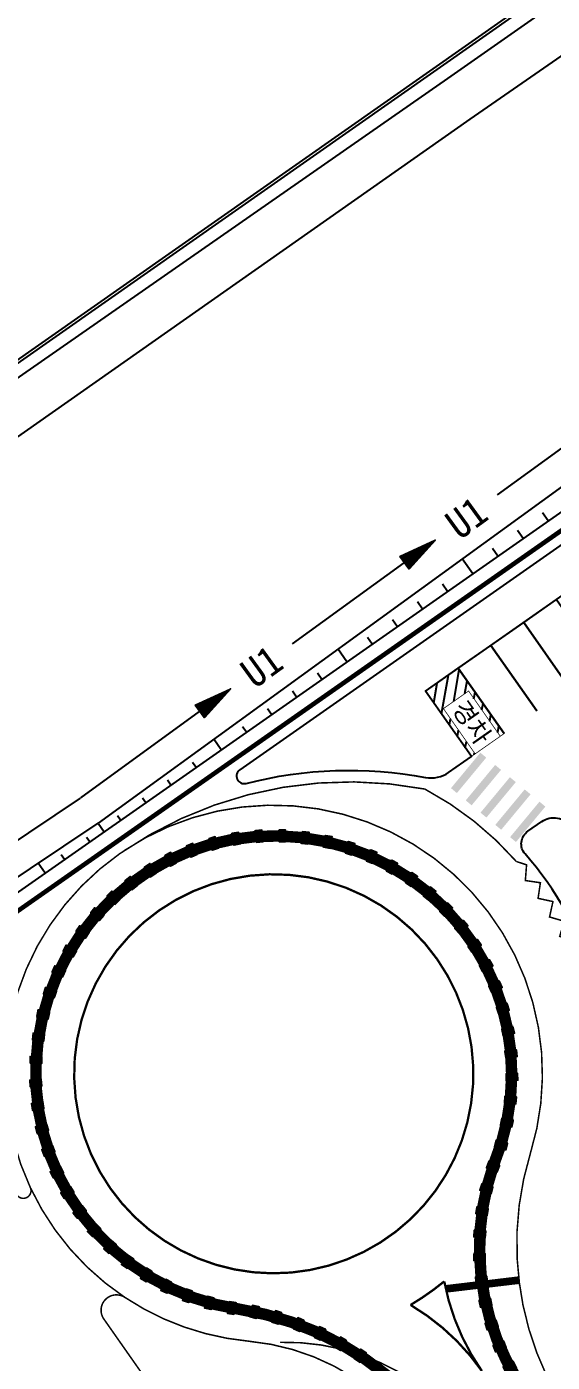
# Model space of a CAD drawing. Header units: millimetres. Extents: x 152904052 to 153933663, y 538271515 to 539240469.
# Drawn here: x 153214217 to 153248446, y 538825339 to 538912353 of the extents above; entities that cross this region are included whole.
import ezdxf
from ezdxf.enums import TextEntityAlignment as Align

# ---------------------------------------------------------------- set-up
doc = ezdxf.new("R2010")
doc.units = ezdxf.units.MM
doc.layers.add('SCHM', color=9, linetype='Continuous')
doc.styles.add('IIAC FONT', font='GulimChe.ttf')

msp = doc.modelspace()

# ---------------------------------------------------------------- hatches: boundary and pattern name
at = {"layer": 'SCHM'}
h = msp.add_hatch(dxfattribs=at)
h.set_pattern_fill('ANSI31', color=256, scale=200, angle=35)
h.set_pattern_definition([(80, (122938573.7, 494588097.85), (-625.352923, 110.266593), [])])
h.paths.add_polyline_path([(153242323.5, 538870557.2), (153240193.7, 538869065.9), (153243176.3, 538864806.3), (153243422.1, 538864978.3), (153241357.2, 538867927.3), (153242995.5, 538869074.4), (153245060.4, 538866125.5), (153245306.1, 538866297.6)])
h = msp.add_hatch(color=256, dxfattribs=at)
h.dxf.hatch_style = 1
h.paths.add_polyline_path([(153227713.7, 538859422.9), (153228008.8, 538859863.5), (153227592.6, 538859781.2), (153227297.5, 538859340.6), (153227738.2, 538859045.5), (153228154.4, 538859127.8)])
h = msp.add_hatch(color=256, dxfattribs=at)
h.dxf.hatch_style = 1
h.paths.add_polyline_path([(153229203, 538859601.8), (153229539.3, 538860011.8), (153229117.1, 538859970.1), (153228780.8, 538859560), (153229190.8, 538859223.7), (153229613.1, 538859265.4)])
h = msp.add_hatch(color=256, dxfattribs=at)
h.dxf.hatch_style = 1
h.paths.add_polyline_path([(153230702.6, 538859635.9), (153231076.9, 538860011.5), (153230652.7, 538860010.8), (153230278.3, 538859635.1), (153230654, 538859260.8), (153231078.2, 538859261.5)])
h = msp.add_hatch(color=256, dxfattribs=at)
h.dxf.hatch_style = 1
h.paths.add_polyline_path([(153232198.5, 538859524.9), (153232607.3, 538859862.6), (153232185, 538859902.9), (153231776.1, 538859565.2), (153232113.8, 538859156.3), (153232536.2, 538859116)])
h = msp.add_hatch(color=256, dxfattribs=at)
h.dxf.hatch_style = 1
h.paths.add_polyline_path([(153224821.6, 538858639), (153225026.5, 538859128.2), (153224633.9, 538858967.4), (153224429, 538858478.2), (153224918.2, 538858273.3), (153225310.8, 538858434.2)])
h = msp.add_hatch(color=256, dxfattribs=at)
h.dxf.hatch_style = 1
h.paths.add_polyline_path([(153226248.7, 538859101), (153226499.8, 538859568.1), (153226093.5, 538859445.9), (153225842.4, 538858978.8), (153226309.5, 538858727.7), (153226715.8, 538858849.8)])
h = msp.add_hatch(color=256, dxfattribs=at)
h.dxf.hatch_style = 1
h.paths.add_polyline_path([(153233676.6, 538859270), (153234116.2, 538859566.6), (153233699.7, 538859647.5), (153233260.1, 538859350.9), (153233556.7, 538858911.2), (153233973.2, 538858830.4)])
h = msp.add_hatch(color=256, dxfattribs=at)
h.dxf.hatch_style = 1
h.paths.add_polyline_path([(153235123.2, 538858873.4), (153235589.4, 538859126.2), (153235182.7, 538859246.9), (153234716.5, 538858994.1), (153234969.2, 538858527.9), (153235376, 538858407.2)])
h = msp.add_hatch(color=256, dxfattribs=at)
h.dxf.hatch_style = 1
h.paths.add_polyline_path([(153223445.9, 538858041.3), (153223602.5, 538858548), (153223227.3, 538858350), (153223070.7, 538857843.3), (153223577.3, 538857686.7), (153223952.5, 538857884.7)])
h = msp.add_hatch(color=256, dxfattribs=at)
h.dxf.hatch_style = 1
h.paths.add_polyline_path([(153236524.7, 538858338.9), (153237013.2, 538858545.4), (153236620, 538858704.9), (153236131.6, 538858498.4), (153236338.1, 538858009.9), (153236731.2, 538857850.4)])
h = msp.add_hatch(color=256, dxfattribs=at)
h.dxf.hatch_style = 1
h.paths.add_polyline_path([(153222134.3, 538857313.5), (153222241.2, 538857833), (153221886.9, 538857599.6), (153221780, 538857080.2), (153222299.4, 538856973.2), (153222653.7, 538857206.6)])
h = msp.add_hatch(color=256, dxfattribs=at)
h.dxf.hatch_style = 1
h.paths.add_polyline_path([(153237868, 538857671.5), (153238374.2, 538857829.8), (153237998.3, 538858026.6), (153237492.1, 538857868.2), (153237650.5, 538857362.1), (153238026.4, 538857165.3)])
h = msp.add_hatch(color=256, dxfattribs=at)
h.dxf.hatch_style = 1
h.paths.add_polyline_path([(153239140.6, 538856877.4), (153239659.6, 538856986.1), (153239304.5, 538857218.2), (153238785.4, 538857109.5), (153238894.1, 538856590.4), (153239249.3, 538856358.3)])
h = msp.add_hatch(color=256, dxfattribs=at)
h.dxf.hatch_style = 1
h.paths.add_polyline_path([(153220899.2, 538856462.4), (153220955.4, 538856989.7), (153220625.3, 538856723.2), (153220569.1, 538856195.9), (153221096.4, 538856139.6), (153221426.5, 538856406.1)])
h = msp.add_hatch(color=256, dxfattribs=at)
h.dxf.hatch_style = 1
h.paths.add_polyline_path([(153219752.1, 538855495.9), (153219757.1, 538856026.2), (153219454.3, 538855729), (153219449.3, 538855198.7), (153219979.6, 538855193.7), (153220282.4, 538855490.8)])
h = msp.add_hatch(color=256, dxfattribs=at)
h.dxf.hatch_style = 1
h.paths.add_polyline_path([(153240330.4, 538855964), (153240857.5, 538856022.1), (153240526.5, 538856287.4), (153239999.4, 538856229.4), (153240057.4, 538855702.2), (153240388.5, 538855436.9)])
h = msp.add_hatch(color=256, dxfattribs=at)
h.dxf.hatch_style = 1
h.paths.add_polyline_path([(153218703.8, 538854423.1), (153218657.6, 538854951.4), (153218384.8, 538854626.4), (153218431.1, 538854098), (153218959.4, 538854144.3), (153219232.1, 538854469.3)])
h = msp.add_hatch(color=256, dxfattribs=at)
h.dxf.hatch_style = 1
h.paths.add_polyline_path([(153241426.4, 538854940), (153241956.7, 538854946.9), (153241652.9, 538855243), (153241122.6, 538855236.1), (153241129.4, 538854705.8), (153241433.3, 538854409.7)])
h = msp.add_hatch(color=256, dxfattribs=at)
h.dxf.hatch_style = 1
h.paths.add_polyline_path([(153217764, 538853254), (153217667, 538853775.3), (153217426.9, 538853425.5), (153217524, 538852904.1), (153218045.4, 538853001.2), (153218285.4, 538853351)])
h = msp.add_hatch(color=256, dxfattribs=at)
h.dxf.hatch_style = 1
h.paths.add_polyline_path([(153242418.4, 538853814.9), (153242946.9, 538853770.4), (153242673, 538854094.5), (153242144.6, 538854138.9), (153242100.2, 538853610.5), (153242374, 538853286.4)])
h = msp.add_hatch(color=256, dxfattribs=at)
h.dxf.hatch_style = 1
h.paths.add_polyline_path([(153243297, 538852599.1), (153243818.7, 538852503.9), (153243577.5, 538852852.9), (153243055.8, 538852948.2), (153242960.5, 538852426.4), (153243201.7, 538852077.4)])
h = msp.add_hatch(color=256, dxfattribs=at)
h.dxf.hatch_style = 1
h.paths.add_polyline_path([(153216941.6, 538851999.5), (153216794.6, 538852509.1), (153216589.5, 538852137.7), (153216736.5, 538851628.2), (153217246.1, 538851775.1), (153217451.2, 538852146.5)])
h = msp.add_hatch(color=256, dxfattribs=at)
h.dxf.hatch_style = 1
h.paths.add_polyline_path([(153216244.3, 538850671.5), (153216048.7, 538851164.5), (153215880.5, 538850775), (153216076, 538850282.1), (153216569, 538850477.6), (153216737.2, 538850867.1)])
h = msp.add_hatch(color=256, dxfattribs=at)
h.dxf.hatch_style = 1
h.paths.add_polyline_path([(153244054, 538851304.2), (153244564.1, 538851159), (153244357.7, 538851529.7), (153243847.7, 538851674.9), (153243702.4, 538851164.8), (153243908.8, 538850794.2)])
h = msp.add_hatch(color=256, dxfattribs=at)
h.dxf.hatch_style = 1
h.paths.add_polyline_path([(153244682.4, 538849942.2), (153245176, 538849748.4), (153245006.4, 538850137.3), (153244512.8, 538850331.1), (153244319, 538849837.5), (153244488.6, 538849448.6)])
h = msp.add_hatch(color=256, dxfattribs=at)
h.dxf.hatch_style = 1
h.paths.add_polyline_path([(153215678.5, 538849282.3), (153215436.2, 538849754.1), (153215306.4, 538849350.2), (153215548.6, 538848878.4), (153216020.4, 538849120.7), (153216150.2, 538849524.6)])
h = msp.add_hatch(color=256, dxfattribs=at)
h.dxf.hatch_style = 1
h.paths.add_polyline_path([(153245176.2, 538848525.8), (153245648.8, 538848285.2), (153245517.6, 538848688.7), (153245045, 538848929.3), (153244804.4, 538848456.7), (153244935.6, 538848053.2)])
h = msp.add_hatch(color=256, dxfattribs=at)
h.dxf.hatch_style = 1
h.paths.add_polyline_path([(153215249.6, 538847845), (153214962.9, 538848291.2), (153214872.7, 538847876.6), (153215159.4, 538847430.4), (153215605.5, 538847717.1), (153215695.7, 538848131.7)])
h = msp.add_hatch(color=256, dxfattribs=at)
h.dxf.hatch_style = 1
h.paths.add_polyline_path([(153214961.6, 538846372.9), (153214633.1, 538846789.3), (153214583.4, 538846368), (153214911.8, 538845951.6), (153215328.2, 538846280.1), (153215377.9, 538846701.4)])
h = msp.add_hatch(color=256, dxfattribs=at)
h.dxf.hatch_style = 1
h.paths.add_polyline_path([(153245530.9, 538847068.4), (153245978, 538846783.2), (153245886.4, 538847197.5), (153245439.3, 538847482.6), (153245154.1, 538847035.5), (153245245.7, 538846621.3)])
h = msp.add_hatch(color=256, dxfattribs=at)
h.dxf.hatch_style = 1
h.paths.add_polyline_path([(153245743.1, 538845583.5), (153246160.6, 538845256.5), (153246109.4, 538845677.6), (153245691.9, 538846004.7), (153245364.9, 538845587.2), (153245416, 538845166)])
h = msp.add_hatch(color=256, dxfattribs=at)
h.dxf.hatch_style = 1
h.paths.add_polyline_path([(153214817.1, 538844879.9), (153214450, 538845262.6), (153214441.2, 538844838.4), (153214808.4, 538844455.8), (153215191, 538844822.9), (153215199.8, 538845247.1)])
h = msp.add_hatch(color=256, dxfattribs=at)
h.dxf.hatch_style = 1
h.paths.add_polyline_path([(153245810.8, 538844085.1), (153246194.7, 538843719.2), (153246184.5, 538844143.4), (153245800.5, 538844509.2), (153245434.7, 538844125.3), (153245444.9, 538843701.1)])
h = msp.add_hatch(color=256, dxfattribs=at)
h.dxf.hatch_style = 1
h.paths.add_polyline_path([(153214817.6, 538843380), (153214415.2, 538843725.4), (153214447.5, 538843302.3), (153214849.9, 538842956.9), (153215195.3, 538843359.3), (153215163.1, 538843782.4)])
h = msp.add_hatch(color=256, dxfattribs=at)
h.dxf.hatch_style = 1
h.paths.add_polyline_path([(153245733.4, 538842587.1), (153246080.2, 538842185.8), (153246111, 538842609), (153245764.2, 538843010.2), (153245362.9, 538842663.4), (153245332.2, 538842240.3)])
h = msp.add_hatch(color=256, dxfattribs=at)
h.dxf.hatch_style = 1
h.paths.add_polyline_path([(153214963.1, 538841887), (153214529.2, 538842192), (153214602.1, 538841774), (153215036.1, 538841469.1), (153215341, 538841903), (153215268, 538842321)])
h = msp.add_hatch(color=256, dxfattribs=at)
h.dxf.hatch_style = 1
h.paths.add_polyline_path([(153215252.1, 538840415.2), (153214790.7, 538840676.7), (153214903.8, 538840267.8), (153215365.1, 538840006.2), (153215626.7, 538840467.6), (153215513.6, 538840876.5)])
h = msp.add_hatch(color=256, dxfattribs=at)
h.dxf.hatch_style = 1
h.paths.add_polyline_path([(153245511.6, 538841103.6), (153245818, 538840670.7), (153245889.5, 538841088.9), (153245583.1, 538841521.8), (153245150.3, 538841215.4), (153245078.8, 538840797.2)])
h = msp.add_hatch(color=256, dxfattribs=at)
h.dxf.hatch_style = 1
h.paths.add_polyline_path([(153245147.5, 538839648.5), (153245410.7, 538839188), (153245522.3, 538839597.3), (153245259.1, 538840057.8), (153244798.7, 538839794.6), (153244687.1, 538839385.3)])
h = msp.add_hatch(color=256, dxfattribs=at)
h.dxf.hatch_style = 1
h.paths.add_polyline_path([(153215682, 538838978.1), (153215197.5, 538839193.9), (153215349.5, 538838797.8), (153215834, 538838582), (153216049.7, 538839066.5), (153215897.7, 538839462.6)])
h = msp.add_hatch(color=256, dxfattribs=at)
h.dxf.hatch_style = 1
h.paths.add_polyline_path([(153216248.7, 538837589.3), (153215745.6, 538837757.2), (153215935.2, 538837377.7), (153216438.2, 538837209.7), (153216606.2, 538837712.8), (153216416.6, 538838092.3)])
h = msp.add_hatch(color=256, dxfattribs=at)
h.dxf.hatch_style = 1
h.paths.add_polyline_path([(153244644.6, 538838235.3), (153244862, 538837751.6), (153245012.6, 538838148.2), (153244795.2, 538838631.9), (153244311.5, 538838414.5), (153244160.9, 538838017.9)])
h = msp.add_hatch(color=256, dxfattribs=at)
h.dxf.hatch_style = 1
h.paths.add_polyline_path([(153244197.9, 538836804.4), (153244458, 538836342.2), (153244572.3, 538836750.8), (153244312.3, 538837213), (153243850.1, 538836952.9), (153243735.7, 538836544.4)])
h = msp.add_hatch(color=256, dxfattribs=at)
h.dxf.hatch_style = 1
h.paths.add_polyline_path([(153216946.9, 538836261.8), (153216430, 538836380.3), (153216655.4, 538836020.8), (153217172.3, 538835902.3), (153217290.8, 538836419.2), (153217065.5, 538836778.7)])
h = msp.add_hatch(color=256, dxfattribs=at)
h.dxf.hatch_style = 1
h.paths.add_polyline_path([(153217770.2, 538835007.9), (153217244.2, 538835075.9), (153217503.3, 538834739.9), (153218029.2, 538834671.9), (153218097.2, 538835197.8), (153217838.2, 538835533.8)])
h = msp.add_hatch(color=256, dxfattribs=at)
h.dxf.hatch_style = 1
h.paths.add_polyline_path([(153243898.4, 538835334.6), (153244199.8, 538834898.2), (153244276.2, 538835315.6), (153243974.8, 538835752), (153243538.4, 538835450.6), (153243462, 538835033.3)])
h = msp.add_hatch(color=256, dxfattribs=at)
h.dxf.hatch_style = 1
h.paths.add_polyline_path([(153218710.7, 538833839.4), (153218180.7, 538833856.4), (153218470.9, 538833546.9), (153219001, 538833530), (153219017.9, 538834060.1), (153218727.6, 538834369.5)])
h = msp.add_hatch(color=256, dxfattribs=at)
h.dxf.hatch_style = 1
h.paths.add_polyline_path([(153243735, 538833843.6), (153244075.1, 538833436.7), (153244112.9, 538833859.2), (153243772.8, 538834266.2), (153243365.9, 538833926.1), (153243328.1, 538833503.5)])
h = msp.add_hatch(color=256, dxfattribs=at)
h.dxf.hatch_style = 1
h.paths.add_polyline_path([(153219759.8, 538832767.3), (153219230.6, 538832733), (153219549.4, 538832453), (153220078.6, 538832487.4), (153220044.2, 538833016.6), (153219725.4, 538833296.6)])
h = msp.add_hatch(color=256, dxfattribs=at)
h.dxf.hatch_style = 1
h.paths.add_polyline_path([(153220907.5, 538831801.6), (153220384.1, 538831716.3), (153220728.5, 538831468.4), (153221251.9, 538831553.8), (153221166.5, 538832077.2), (153220822.2, 538832325)])
h = msp.add_hatch(color=256, dxfattribs=at)
h.dxf.hatch_style = 1
h.paths.add_polyline_path([(153243709.1, 538832343.8), (153244085.1, 538831969.8), (153244083.9, 538832394.1), (153243707.9, 538832768.1), (153243333.9, 538832392.1), (153243335.1, 538831967.8)])
h = msp.add_hatch(color=256, dxfattribs=at)
h.dxf.hatch_style = 1
h.paths.add_polyline_path([(153222143.2, 538830951.3), (153221630.5, 538830815.8), (153221997.2, 538830602.4), (153222509.9, 538830737.9), (153222374.4, 538831250.7), (153222007.7, 538831464)])
h = msp.add_hatch(color=256, dxfattribs=at)
h.dxf.hatch_style = 1
h.paths.add_polyline_path([(153243820.8, 538830848), (153244229.5, 538830510.1), (153244189.5, 538830932.5), (153243780.8, 538831270.4), (153243442.8, 538830861.7), (153243482.9, 538830439.3)])
h = msp.add_hatch(color=256, dxfattribs=at)
h.dxf.hatch_style = 1
h.paths.add_polyline_path([(153223455.3, 538830224.4), (153222958, 538830039.9), (153223343.6, 538829863), (153223840.9, 538830047.4), (153223656.4, 538830544.6), (153223270.8, 538830721.6)])
h = msp.add_hatch(color=256, dxfattribs=at)
h.dxf.hatch_style = 1
h.paths.add_polyline_path([(153224831.4, 538829627.6), (153224354.3, 538829396), (153224755.2, 538829257.1), (153225232.3, 538829488.8), (153225000.7, 538829965.8), (153224599.8, 538830104.7)])
h = msp.add_hatch(color=256, dxfattribs=at)
h.dxf.hatch_style = 1
h.paths.add_polyline_path([(153226258.8, 538829166.6), (153225806.3, 538828890), (153226218.8, 538828790.5), (153226671.2, 538829067.1), (153226394.6, 538829519.6), (153225982.2, 538829619.1)])
h = msp.add_hatch(color=256, dxfattribs=at)
h.dxf.hatch_style = 1
h.paths.add_polyline_path([(153244069.3, 538829368.8), (153244507.3, 538829069.7), (153244428.7, 538829486.7), (153243990.7, 538829785.7), (153243691.7, 538829347.7), (153243770.3, 538828930.8)])
h = msp.add_hatch(color=256, dxfattribs=at)
h.dxf.hatch_style = 1
h.paths.add_polyline_path([(153227725, 538828852.2), (153227295.3, 538828541.4), (153227714.2, 538828474.1), (153228143.9, 538828784.9), (153227833.1, 538829214.6), (153227414.2, 538829281.9)])
h = msp.add_hatch(color=256, dxfattribs=at)
h.dxf.hatch_style = 1
h.paths.add_polyline_path([(153229201.9, 538828590.2), (153228750.1, 538828312.5), (153229162.8, 538828214), (153229614.6, 538828491.7), (153229336.9, 538828943.5), (153228924.2, 538829042)])
h = msp.add_hatch(color=256, dxfattribs=at)
h.dxf.hatch_style = 1
h.paths.add_polyline_path([(153230655.1, 538828218.2), (153230183.7, 538827975.1), (153230587.8, 538827846), (153231059.2, 538828089.1), (153230816.1, 538828560.4), (153230412, 538828689.5)])
h = msp.add_hatch(color=256, dxfattribs=at)
h.dxf.hatch_style = 1
h.paths.add_polyline_path([(153232076.2, 538827738.4), (153231588, 538827531.3), (153231981.3, 538827372.3), (153232469.6, 538827579.3), (153232262.5, 538828067.6), (153231869.2, 538828226.6)])
h = msp.add_hatch(color=256, dxfattribs=at)
h.dxf.hatch_style = 1
h.paths.add_polyline_path([(153233457.5, 538827153.4), (153232955.1, 538826983.6), (153233335.4, 538826795.5), (153233837.8, 538826965.4), (153233667.9, 538827467.7), (153233287.6, 538827655.8)])
h = msp.add_hatch(color=256, dxfattribs=at)
h.dxf.hatch_style = 1
h.paths.add_polyline_path([(153244452.4, 538827918.5), (153244916, 538827661), (153244799.5, 538828068.9), (153244335.9, 538828326.5), (153244078.3, 538827862.9), (153244194.9, 538827455)])
h = msp.add_hatch(color=256, dxfattribs=at)
h.dxf.hatch_style = 1
h.paths.add_polyline_path([(153234791, 538826466.7), (153234277.3, 538826334.9), (153234642.4, 538826118.8), (153235156.1, 538826250.6), (153235024.4, 538826764.3), (153234659.2, 538826980.4)])
h = msp.add_hatch(color=256, dxfattribs=at)
h.dxf.hatch_style = 1
h.paths.add_polyline_path([(153244967, 538826509.6), (153245452.3, 538826295.6), (153245298.8, 538826691.2), (153244813.5, 538826905.1), (153244599.6, 538826419.9), (153244753, 538826024.3)])
h = msp.add_hatch(color=256, dxfattribs=at)
h.dxf.hatch_style = 1
h.paths.add_polyline_path([(153236069.3, 538825681.9), (153235547.2, 538825589), (153235895.1, 538825346.2), (153236417.2, 538825439.1), (153236324.3, 538825961.2), (153235976.4, 538826204)])
h = msp.add_hatch(color=256, dxfattribs=at)
h.dxf.hatch_style = 1
h.paths.add_polyline_path([(153245608.7, 538825153.8), (153246111.5, 538824985.2), (153245922.4, 538825365), (153245419.6, 538825533.6), (153245251, 538825030.7), (153245440.1, 538824650.9)])

# ---------------------------------------------------------------- linework, layer by layer
for p, q in [((153297721.5, 538917728.3), (153218867.9, 538860469.1)), ((153248179.7, 538880151.2), (153247807.7, 538880682.4)), ((153246541.4, 538879004), (153246179.3, 538879521.2)), ((153244903.1, 538877856.9), (153244550.9, 538878359.9)), ((153243264.8, 538876709.7), (153242580, 538877687.6)), ((153241626.5, 538875562.6), (153241294, 538876037.4)), ((153239988.2, 538874415.4), (153239665.5, 538874876.2)), ((153238349.9, 538873268.3), (153238037.1, 538873715)), ((153236711.6, 538872121.1), (153236408.7, 538872553.7)), ((153235073.3, 538870974), (153234487.2, 538871811)), ((153233435, 538869826.8), (153233151.8, 538870231.2)), ((153231796.7, 538868679.6), (153231523.3, 538869070)), ((153230158.4, 538867532.5), (153229894.9, 538867908.8)), ((153226881.8, 538865238.2), (153226394.3, 538865934.4)), ((153228520.1, 538866385.3), (153228266.4, 538866747.5)), ((153225243.4, 538864091), (153225009.6, 538864425.1)), ((153223605.1, 538862943.9), (153223381.1, 538863263.8)), ((153221966.8, 538861796.7), (153221752.7, 538862102.6)), ((153220328.5, 538860649.6), (153220124.2, 538860941.3)), ((153074510.5, 538763796.1), (153218867.9, 538860469.1)), ((153218867.9, 538860469.1), (153219263.6, 538859903.9)), ((153218321.1, 538859244), (153218119, 538859532.5)), ((153216682.8, 538858096.8), (153216468.8, 538858402.4)), ((153215413.6, 538857208.1), (153214961.8, 538857853.3))]:
    msp.add_line(p, q, dxfattribs=at)
for points, const_width in [([(153283005.5, 538466034.4), (153077550.5, 538759454.5), (153361796.3, 538958485.6), (153516377.8, 538737720.2), (153499645.1, 538637137.3)], 300), ([(153241510.1, 538830120.1), (153246275.5, 538830690.1)], 500)]:
    msp.add_lwpolyline(points, dxfattribs=dict(at, const_width=const_width))
at = {"layer": 'SCHM', "ltscale": 0.0008}
for points in [[(153366376.8, 538951072.2), (153361816.9, 538957584.4), (153228090.6, 538863948.3, 0.834855), (153228502, 538863054.5, -0.1097295), (153240180.9, 538863442.7, 0.2017261), (153241696.6, 538863770.2), (153243176.3, 538864806.3), (153240193.7, 538869065.9), (153321798, 538926205.8)], [(153366166.1, 538934810.4), (153252959.3, 538855542.1), (153255095.8, 538852490.8, -0.4311951), (153254820.8, 538850617), (153253420.1, 538849636.2, -0.5104862), (153251124, 538850430.8, 0.1066809), (153246674.4, 538858456.7, -0.4461836), (153246853.5, 538859934.3), (153247760.5, 538860569.4, -0.4142136), (153249675.5, 538860231.8), (153251812.1, 538857180.4), (153365018.9, 538936448.7)]]:
    msp.add_lwpolyline(points, format="xyb", dxfattribs=at)
at = {"layer": 'SCHM'}
for points in [[(153259573.4, 538952768.9), (153266580.5, 538942336), (153273308.2, 538932521.4), (153028336.3, 538760792.3), (152994841.2, 538737813.8)], [(153259737.3, 538952883.6), (153266746, 538942448.3), (153273585, 538932471.3), (153028450.3, 538760627.9), (152994954.3, 538737648.9)], [(153072735.9, 538757304.1), (153301834.2, 538917720.4)], [(153244876.5, 538881845.7), (153252149.5, 538887123.6)], [(153231535.9, 538872154.7), (153238808.9, 538877432.5)], [(153249565.7, 538869280.2), (153246583.1, 538873539.8), (153248712.9, 538875031.1), (153251695.5, 538870771.5)], [(153247435.9, 538867788.9), (153244453.3, 538872048.5), (153246583.1, 538873539.8), (153249565.7, 538869280.2)], [(153245306.1, 538866297.6), (153242323.5, 538870557.2), (153244453.3, 538872048.5), (153247435.9, 538867788.9)], [(153243176.3, 538864806.3), (153240193.7, 538869065.9), (153242323.5, 538870557.2), (153245306.1, 538866297.6)], [(153217735.4, 538862121.1), (153225468.3, 538867741.5)], [(153217697.8, 538862102.3), (153207639.8, 538855364.8)]]:
    msp.add_lwpolyline(points, dxfattribs=at)
for points in [[(153238518.8, 538877846.8), (153240809.8, 538878895.3), (153240823.6, 538878905), (153239126.6, 538877037.6), (153239112.8, 538877027.9), (153238518.8, 538877846.8)], [(153238598.9, 538877820.6), (153240626.1, 538878746.1), (153239105.9, 538877126), (153238598.9, 538877820.6)], [(153238679, 538877794.3), (153240419, 538878601.1), (153239104.5, 538877186.7), (153238679, 538877794.3)], [(153238749.5, 538877781.9), (153240211.9, 538878456.1), (153239121, 538877280.7), (153238749.5, 538877781.9)], [(153238815.8, 538877746), (153240004.7, 538878311), (153239119.6, 538877341.4), (153238815.8, 538877746)], [(153238900, 538877743.3), (153239807.3, 538878152.2), (153239122.4, 538877425.7), (153238900, 538877743.3)], [(153238966.3, 538877707.4), (153239600.1, 538878007.1), (153239134.8, 538877496.1), (153238966.3, 538877707.4)], [(153239050.5, 538877704.6), (153239393, 538877862.1), (153239137.6, 538877580.3), (153239050.5, 538877704.6)], [(153239107.2, 538877682.5), (153239195.6, 538877703.3), (153239136.2, 538877641.1), (153239107.2, 538877682.5)], [(153225178.2, 538868155.8), (153227469.2, 538869204.3), (153227483, 538869213.9), (153225786, 538867346.6), (153225772.2, 538867336.9), (153225178.2, 538868155.8)], [(153225258.3, 538868129.5), (153227285.5, 538869055.1), (153225765.3, 538867434.9), (153225258.3, 538868129.5)], [(153225338.4, 538868103.3), (153227078.4, 538868910), (153225763.9, 538867495.7), (153225338.4, 538868103.3)], [(153225408.9, 538868090.9), (153226871.3, 538868765), (153225780.4, 538867589.6), (153225408.9, 538868090.9)], [(153225475.2, 538868055), (153226664.1, 538868620), (153225779, 538867650.4), (153225475.2, 538868055)], [(153225559.4, 538868052.2), (153226466.7, 538868461.1), (153225781.8, 538867734.6), (153225559.4, 538868052.2)], [(153225616, 538868030.1), (153226259.5, 538868316.1), (153225794.2, 538867805.1), (153225616, 538868030.1)], [(153225709.9, 538868013.6), (153226052.4, 538868171.1), (153225797, 538867889.3), (153225709.9, 538868013.6)], [(153225766.6, 538867991.5), (153225845.3, 538868026), (153225795.6, 538867950.1), (153225766.6, 538867991.5)], [(153227713.7, 538859422.9), (153228008.8, 538859863.5), (153227592.6, 538859781.2), (153227297.5, 538859340.6), (153227738.2, 538859045.5), (153228154.4, 538859127.8), (153227713.7, 538859422.9)], [(153229203, 538859601.8), (153229539.3, 538860011.8), (153229117.1, 538859970.1), (153228780.8, 538859560), (153229190.8, 538859223.7), (153229613.1, 538859265.4), (153229203, 538859601.8)], [(153230702.6, 538859635.9), (153231076.9, 538860011.5), (153230652.7, 538860010.8), (153230278.3, 538859635.1), (153230654, 538859260.8), (153231078.2, 538859261.5), (153230702.6, 538859635.9)], [(153232198.5, 538859524.9), (153232607.3, 538859862.6), (153232185, 538859902.9), (153231776.1, 538859565.2), (153232113.8, 538859156.3), (153232536.2, 538859116), (153232198.5, 538859524.9)], [(153224821.6, 538858639), (153225026.5, 538859128.2), (153224633.9, 538858967.4), (153224429, 538858478.2), (153224918.2, 538858273.3), (153225310.8, 538858434.2), (153224821.6, 538858639)], [(153226248.7, 538859101), (153226499.8, 538859568.1), (153226093.5, 538859445.9), (153225842.4, 538858978.8), (153226309.5, 538858727.7), (153226715.8, 538858849.8), (153226248.7, 538859101)], [(153233676.6, 538859270), (153234116.2, 538859566.6), (153233699.7, 538859647.5), (153233260.1, 538859350.9), (153233556.7, 538858911.2), (153233973.2, 538858830.4), (153233676.6, 538859270)], [(153235123.2, 538858873.4), (153235589.4, 538859126.2), (153235182.7, 538859246.9), (153234716.5, 538858994.1), (153234969.2, 538858527.9), (153235376, 538858407.2), (153235123.2, 538858873.4)], [(153223445.9, 538858041.3), (153223602.5, 538858548), (153223227.3, 538858350), (153223070.7, 538857843.3), (153223577.3, 538857686.7), (153223952.5, 538857884.7), (153223445.9, 538858041.3)], [(153236524.7, 538858338.9), (153237013.2, 538858545.4), (153236620, 538858704.9), (153236131.6, 538858498.4), (153236338.1, 538858009.9), (153236731.2, 538857850.4), (153236524.7, 538858338.9)], [(153222134.3, 538857313.5), (153222241.2, 538857833), (153221886.9, 538857599.6), (153221780, 538857080.2), (153222299.4, 538856973.2), (153222653.7, 538857206.6), (153222134.3, 538857313.5)], [(153237868, 538857671.5), (153238374.2, 538857829.8), (153237998.3, 538858026.6), (153237492.1, 538857868.2), (153237650.5, 538857362.1), (153238026.4, 538857165.3), (153237868, 538857671.5)], [(153239140.6, 538856877.4), (153239659.6, 538856986.1), (153239304.5, 538857218.2), (153238785.4, 538857109.5), (153238894.1, 538856590.4), (153239249.3, 538856358.3), (153239140.6, 538856877.4)], [(153220899.2, 538856462.4), (153220955.4, 538856989.7), (153220625.3, 538856723.2), (153220569.1, 538856195.9), (153221096.4, 538856139.6), (153221426.5, 538856406.1), (153220899.2, 538856462.4)], [(153219752.1, 538855495.9), (153219757.1, 538856026.2), (153219454.3, 538855729), (153219449.3, 538855198.7), (153219979.6, 538855193.7), (153220282.4, 538855490.8), (153219752.1, 538855495.9)], [(153240330.4, 538855964), (153240857.5, 538856022.1), (153240526.5, 538856287.4), (153239999.4, 538856229.4), (153240057.4, 538855702.2), (153240388.5, 538855436.9), (153240330.4, 538855964)], [(153218703.8, 538854423.1), (153218657.6, 538854951.4), (153218384.8, 538854626.4), (153218431.1, 538854098), (153218959.4, 538854144.3), (153219232.1, 538854469.3), (153218703.8, 538854423.1)], [(153241426.4, 538854940), (153241956.7, 538854946.9), (153241652.9, 538855243), (153241122.6, 538855236.1), (153241129.4, 538854705.8), (153241433.3, 538854409.7), (153241426.4, 538854940)], [(153217764, 538853254), (153217667, 538853775.3), (153217426.9, 538853425.5), (153217524, 538852904.1), (153218045.4, 538853001.2), (153218285.4, 538853351), (153217764, 538853254)], [(153242418.4, 538853814.9), (153242946.9, 538853770.4), (153242673, 538854094.5), (153242144.6, 538854138.9), (153242100.2, 538853610.5), (153242374, 538853286.4), (153242418.4, 538853814.9)], [(153243297, 538852599.1), (153243818.7, 538852503.9), (153243577.5, 538852852.9), (153243055.8, 538852948.2), (153242960.5, 538852426.4), (153243201.7, 538852077.4), (153243297, 538852599.1)], [(153216941.6, 538851999.5), (153216794.6, 538852509.1), (153216589.5, 538852137.7), (153216736.5, 538851628.2), (153217246.1, 538851775.1), (153217451.2, 538852146.5), (153216941.6, 538851999.5)], [(153216244.3, 538850671.5), (153216048.7, 538851164.5), (153215880.5, 538850775), (153216076, 538850282.1), (153216569, 538850477.6), (153216737.2, 538850867.1), (153216244.3, 538850671.5)], [(153244054, 538851304.2), (153244564.1, 538851159), (153244357.7, 538851529.7), (153243847.7, 538851674.9), (153243702.4, 538851164.8), (153243908.8, 538850794.2), (153244054, 538851304.2)], [(153244682.4, 538849942.2), (153245176, 538849748.4), (153245006.4, 538850137.3), (153244512.8, 538850331.1), (153244319, 538849837.5), (153244488.6, 538849448.6), (153244682.4, 538849942.2)], [(153215678.5, 538849282.3), (153215436.2, 538849754.1), (153215306.4, 538849350.2), (153215548.6, 538848878.4), (153216020.4, 538849120.7), (153216150.2, 538849524.6), (153215678.5, 538849282.3)], [(153245176.2, 538848525.8), (153245648.8, 538848285.2), (153245517.6, 538848688.7), (153245045, 538848929.3), (153244804.4, 538848456.7), (153244935.6, 538848053.2), (153245176.2, 538848525.8)], [(153215249.6, 538847845), (153214962.9, 538848291.2), (153214872.7, 538847876.6), (153215159.4, 538847430.4), (153215605.5, 538847717.1), (153215695.7, 538848131.7), (153215249.6, 538847845)], [(153214961.6, 538846372.9), (153214633.1, 538846789.3), (153214583.4, 538846368), (153214911.8, 538845951.6), (153215328.2, 538846280.1), (153215377.9, 538846701.4), (153214961.6, 538846372.9)], [(153245530.9, 538847068.4), (153245978, 538846783.2), (153245886.4, 538847197.5), (153245439.3, 538847482.6), (153245154.1, 538847035.5), (153245245.7, 538846621.3), (153245530.9, 538847068.4)], [(153245743.1, 538845583.5), (153246160.6, 538845256.5), (153246109.4, 538845677.6), (153245691.9, 538846004.7), (153245364.9, 538845587.2), (153245416, 538845166), (153245743.1, 538845583.5)], [(153214817.1, 538844879.9), (153214450, 538845262.6), (153214441.2, 538844838.4), (153214808.4, 538844455.8), (153215191, 538844822.9), (153215199.8, 538845247.1), (153214817.1, 538844879.9)], [(153245810.8, 538844085.1), (153246194.7, 538843719.2), (153246184.5, 538844143.4), (153245800.5, 538844509.2), (153245434.7, 538844125.3), (153245444.9, 538843701.1), (153245810.8, 538844085.1)], [(153214817.6, 538843380), (153214415.2, 538843725.4), (153214447.5, 538843302.3), (153214849.9, 538842956.9), (153215195.3, 538843359.3), (153215163.1, 538843782.4), (153214817.6, 538843380)], [(153245733.4, 538842587.1), (153246080.2, 538842185.8), (153246111, 538842609), (153245764.2, 538843010.2), (153245362.9, 538842663.4), (153245332.2, 538842240.3), (153245733.4, 538842587.1)], [(153214963.1, 538841887), (153214529.2, 538842192), (153214602.1, 538841774), (153215036.1, 538841469.1), (153215341, 538841903), (153215268, 538842321), (153214963.1, 538841887)], [(153215252.1, 538840415.2), (153214790.7, 538840676.7), (153214903.8, 538840267.8), (153215365.1, 538840006.2), (153215626.7, 538840467.6), (153215513.6, 538840876.5), (153215252.1, 538840415.2)], [(153245511.6, 538841103.6), (153245818, 538840670.7), (153245889.5, 538841088.9), (153245583.1, 538841521.8), (153245150.3, 538841215.4), (153245078.8, 538840797.2), (153245511.6, 538841103.6)], [(153245147.5, 538839648.5), (153245410.7, 538839188), (153245522.3, 538839597.3), (153245259.1, 538840057.8), (153244798.7, 538839794.6), (153244687.1, 538839385.3), (153245147.5, 538839648.5)], [(153215682, 538838978.1), (153215197.5, 538839193.9), (153215349.5, 538838797.8), (153215834, 538838582), (153216049.7, 538839066.5), (153215897.7, 538839462.6), (153215682, 538838978.1)], [(153216248.7, 538837589.3), (153215745.6, 538837757.2), (153215935.2, 538837377.7), (153216438.2, 538837209.7), (153216606.2, 538837712.8), (153216416.6, 538838092.3), (153216248.7, 538837589.3)], [(153244644.6, 538838235.3), (153244862, 538837751.6), (153245012.6, 538838148.2), (153244795.2, 538838631.9), (153244311.5, 538838414.5), (153244160.9, 538838017.9), (153244644.6, 538838235.3)], [(153244197.9, 538836804.4), (153244458, 538836342.2), (153244572.3, 538836750.8), (153244312.3, 538837213), (153243850.1, 538836952.9), (153243735.7, 538836544.4), (153244197.9, 538836804.4)], [(153216946.9, 538836261.8), (153216430, 538836380.3), (153216655.4, 538836020.8), (153217172.3, 538835902.3), (153217290.8, 538836419.2), (153217065.5, 538836778.7), (153216946.9, 538836261.8)], [(153217770.2, 538835007.9), (153217244.2, 538835075.9), (153217503.3, 538834739.9), (153218029.2, 538834671.9), (153218097.2, 538835197.8), (153217838.2, 538835533.8), (153217770.2, 538835007.9)], [(153243898.4, 538835334.6), (153244199.8, 538834898.2), (153244276.2, 538835315.6), (153243974.8, 538835752), (153243538.4, 538835450.6), (153243462, 538835033.3), (153243898.4, 538835334.6)], [(153218710.7, 538833839.4), (153218180.7, 538833856.4), (153218470.9, 538833546.9), (153219001, 538833530), (153219017.9, 538834060.1), (153218727.6, 538834369.5), (153218710.7, 538833839.4)], [(153243735, 538833843.6), (153244075.1, 538833436.7), (153244112.9, 538833859.2), (153243772.8, 538834266.2), (153243365.9, 538833926.1), (153243328.1, 538833503.5), (153243735, 538833843.6)], [(153219759.8, 538832767.3), (153219230.6, 538832733), (153219549.4, 538832453), (153220078.6, 538832487.4), (153220044.2, 538833016.6), (153219725.4, 538833296.6), (153219759.8, 538832767.3)], [(153220907.5, 538831801.6), (153220384.1, 538831716.3), (153220728.5, 538831468.4), (153221251.9, 538831553.8), (153221166.5, 538832077.2), (153220822.2, 538832325), (153220907.5, 538831801.6)], [(153243709.1, 538832343.8), (153244085.1, 538831969.8), (153244083.9, 538832394.1), (153243707.9, 538832768.1), (153243333.9, 538832392.1), (153243335.1, 538831967.8), (153243709.1, 538832343.8)], [(153222143.2, 538830951.3), (153221630.5, 538830815.8), (153221997.2, 538830602.4), (153222509.9, 538830737.9), (153222374.4, 538831250.7), (153222007.7, 538831464), (153222143.2, 538830951.3)], [(153243820.8, 538830848), (153244229.5, 538830510.1), (153244189.5, 538830932.5), (153243780.8, 538831270.4), (153243442.8, 538830861.7), (153243482.9, 538830439.3), (153243820.8, 538830848)], [(153223455.3, 538830224.4), (153222958, 538830039.9), (153223343.6, 538829863), (153223840.9, 538830047.4), (153223656.4, 538830544.6), (153223270.8, 538830721.6), (153223455.3, 538830224.4)], [(153224831.4, 538829627.6), (153224354.3, 538829396), (153224755.2, 538829257.1), (153225232.3, 538829488.8), (153225000.7, 538829965.8), (153224599.8, 538830104.7), (153224831.4, 538829627.6)], [(153226258.8, 538829166.6), (153225806.3, 538828890), (153226218.8, 538828790.5), (153226671.2, 538829067.1), (153226394.6, 538829519.6), (153225982.2, 538829619.1), (153226258.8, 538829166.6)], [(153244069.3, 538829368.8), (153244507.3, 538829069.7), (153244428.7, 538829486.7), (153243990.7, 538829785.7), (153243691.7, 538829347.7), (153243770.3, 538828930.8), (153244069.3, 538829368.8)], [(153227725, 538828852.2), (153227295.3, 538828541.4), (153227714.2, 538828474.1), (153228143.9, 538828784.9), (153227833.1, 538829214.6), (153227414.2, 538829281.9), (153227725, 538828852.2)], [(153229201.9, 538828590.2), (153228750.1, 538828312.5), (153229162.8, 538828214), (153229614.6, 538828491.7), (153229336.9, 538828943.5), (153228924.2, 538829042), (153229201.9, 538828590.2)], [(153230655.1, 538828218.2), (153230183.7, 538827975.1), (153230587.8, 538827846), (153231059.2, 538828089.1), (153230816.1, 538828560.4), (153230412, 538828689.5), (153230655.1, 538828218.2)], [(153232076.2, 538827738.4), (153231588, 538827531.3), (153231981.3, 538827372.3), (153232469.6, 538827579.3), (153232262.5, 538828067.6), (153231869.2, 538828226.6), (153232076.2, 538827738.4)], [(153233457.5, 538827153.4), (153232955.1, 538826983.6), (153233335.4, 538826795.5), (153233837.8, 538826965.4), (153233667.9, 538827467.7), (153233287.6, 538827655.8), (153233457.5, 538827153.4)], [(153244452.4, 538827918.5), (153244916, 538827661), (153244799.5, 538828068.9), (153244335.9, 538828326.5), (153244078.3, 538827862.9), (153244194.9, 538827455), (153244452.4, 538827918.5)], [(153234791, 538826466.7), (153234277.3, 538826334.9), (153234642.4, 538826118.8), (153235156.1, 538826250.6), (153235024.4, 538826764.3), (153234659.2, 538826980.4), (153234791, 538826466.7)], [(153244967, 538826509.6), (153245452.3, 538826295.6), (153245298.8, 538826691.2), (153244813.5, 538826905.1), (153244599.6, 538826419.9), (153244753, 538826024.3), (153244967, 538826509.6)], [(153236069.3, 538825681.9), (153235547.2, 538825589), (153235895.1, 538825346.2), (153236417.2, 538825439.1), (153236324.3, 538825961.2), (153235976.4, 538826204), (153236069.3, 538825681.9)], [(153245608.7, 538825153.8), (153246111.5, 538824985.2), (153245922.4, 538825365), (153245419.6, 538825533.6), (153245251, 538825030.7), (153245440.1, 538824650.9), (153245608.7, 538825153.8)]]:
    msp.add_lwpolyline(points, close=True, dxfattribs=at)
at = {"layer": 'SCHM', "const_width": 50}
for points in [[(153245306.1, 538866297.6), (153242323.5, 538870557.2), (153240193.7, 538869065.9), (153243176.3, 538864806.3), (153243422.1, 538864978.3), (153241357.2, 538867927.3), (153242995.5, 538869074.4), (153245060.4, 538866125.5)], [(153243422.1, 538864978.3), (153245060.4, 538866125.5), (153242995.5, 538869074.4), (153241357.2, 538867927.3)]]:
    msp.add_lwpolyline(points, close=True, dxfattribs=at)
at = {"layer": 'SCHM', "ltscale": 0.005, "const_width": 100}
for points in [[(153240147.8, 538862685.6, 0.2018661), (153220267.5, 538858470.3)], [(153220267.5, 538858470.3, 0.3641175), (153214448.5, 538836731.1, -0.9165705), (153213585.9, 538836232.8)], [(153255178.6, 538813842.4), (153249750.9, 538821593.9, -0.1235773), (153246275.5, 538830690.1, -0.1193613)], [(153220612.9, 538829564.3, 0.8289699), (153219239.9, 538828158.1)], [(153220612.9, 538829564.3, 0.1244617), (153228703.1, 538826708.6)], [(153239617.3, 538820375.3, 0.2205402), (153228703.1, 538826708.6)]]:
    msp.add_lwpolyline(points, format="xyb", dxfattribs=at)
at = {"layer": 'SCHM', "ltscale": 0.05, "const_width": 100}
for points in [[(153246110, 538857962.8, 0.0913035), (153240147.8, 538862685.6)], [(153214466.1, 538836693.5, 0.1369979), (153220612.9, 538829564.3, 0.0142886)]]:
    msp.add_lwpolyline(points, format="xyb", dxfattribs=at)
at = {"layer": 'SCHM', "ltscale": 0.3, "const_width": 100}
for points in [[(153246317.7, 538830360.4, -0.109263), (153247025.2, 538838969.3, 0.7068786), (153220556.3, 538858668.3)], [(153230723.1, 538826640.2, -0.2510376), (153243368.6, 538820248.1), (153249812.6, 538811045.1)]]:
    msp.add_lwpolyline(points, format="xyb", dxfattribs=at)
at = {"layer": 'SCHM', "ltscale": 0.3}
msp.add_lwpolyline([(153248583.9, 538810184.7, 750, 750, 0), (153241354.3, 538820509.7, 750, 750, 0.2050829), (153227976.2, 538828811.1, 750, 750, -2.9016993), (153244616.9, 538838183.5, 750, 750, 0.2253652), (153246128, 538824257.2, 750, 750, 0), (153253033.7, 538814394.8, 0, 0, 0)], format="xyseb", dxfattribs=at)
at = {"layer": 'SCHM', "const_width": 150}
for points in [[(153219656.1, 538836678.7, 1), (153240954, 538851591.7, 1)], [(153241409.9, 538830609.9, 0.1068303), (153243866.2, 538824767.8, 0.1068303), (153239216.5, 538829074.1, 0.0383074)]]:
    msp.add_lwpolyline(points, format="xyb", close=True, dxfattribs=at)
at = {"layer": 'SCHM', "ltscale": 0.005}
msp.add_lwpolyline([(153246110, 538857962.8, 100, 100, 0), (153246771.4, 538857751.1, 100, 100, 0), (153246691.9, 538856725.8, 100, 100, 0), (153247671.6, 538856582.6, 100, 100, 0), (153247521.5, 538855565.2, 100, 100, 0), (153248489, 538855354.7, 100, 100, 0), (153248269, 538854350.1, 100, 100, 0), (153249219.7, 538854073.4, 100, 100, 0), (153248931, 538853086.4, 100, 100, 0), (153249860.3, 538852744.8, 100, 100, 0), (153249504.2, 538851780, 100, 100, 0), (153250407.7, 538851375.1, 100, 100, 0), (153249985.9, 538850437.2, 100, 100, 0), (153250454.8, 538850226.3, 0, 0, 0)], format="xyseb", dxfattribs=at)
at = {"layer": 'SCHM', "ltscale": 0.005, "const_width": 100}
msp.add_lwpolyline([(153243368.9, 538805428.4), (153233474.7, 538819558.7), (153227963.3, 538815699.6), (153219239.9, 538828158.1)], dxfattribs=at)
at = {"layer": 'SCHM'}
for points in [[(153262947.7, 538955131.6, 0), (153269937, 538944688.3, 0), (153271150, 538943048.3, 0), (153273345, 538942600.3, 0), (153279387, 538934543.3, 0), (153279581, 538932207.3, 0), (153278371, 538928862.3, 0), (153270607, 538923305.3, 0), (153268063, 538923656.3, 0), (153243080.1, 538906330.2, 0), (153180326.1, 538862256.2, 0), (153144925.2, 538837585.1, 0), (153073175.2, 538787006, 0), (153072420.2, 538785207, 0), (153064135.2, 538778733, 0), (153061114.2, 538777511, 0), (153058769.2, 538775923, 0), (153053747.2, 538773064, 0), (153030845.3, 538757424, 0), (152997701.3, 538734000.9, 0)], [(152995468.3, 538736768.9, 0), (153029184.3, 538760247.9, 0), (153050201.2, 538775014, 0), (153178253.1, 538864833.2, 0), (153241642.1, 538908971.2, 0), (153274783, 538932195.3, 0), (153267693, 538942706.3, 0), (153260481.3, 538953404.6, 0)]]:
    msp.add_polyline3d(points, dxfattribs=at)
for points in [[(153242232.6, 538862424.5), (153244146.9, 538864734.4), (153241847.6, 538862743.6), (153243761.9, 538865053.5)], [(153243195.1, 538861626.9), (153245109.3, 538863936.8), (153242810.1, 538861946), (153244724.4, 538864255.8)], [(153244157.5, 538860829.3), (153246071.8, 538863139.2), (153243772.5, 538861148.3), (153245686.8, 538863458.2)], [(153245120, 538860031.7), (153247034.2, 538862341.6), (153244735, 538860350.7), (153246649.3, 538862660.6)], [(153246082.4, 538859234.1), (153247996.7, 538861544), (153245697.4, 538859553.1), (153247611.7, 538861863)]]:
    msp.add_solid(points, dxfattribs=at)

# ---------------------------------------------------------------- texts
at = {"layer": 'SCHM', "ltscale": 10, "style": 'IIAC FONT'}
for p in [(153242850, 538880375.3), (153229509.4, 538870684.3)]:
    msp.add_text('U1', height=1918.79, rotation=35.964482, dxfattribs=at).set_placement(p, align=Align.MIDDLE_CENTER)
at = {"layer": 'SCHM', "style": 'IIAC FONT'}
msp.add_text('경차', height=1200, rotation=305.000001, dxfattribs=at).set_placement((153243208.8, 538867026.4), align=Align.MIDDLE_CENTER)

doc.saveas('drawing.dxf')
